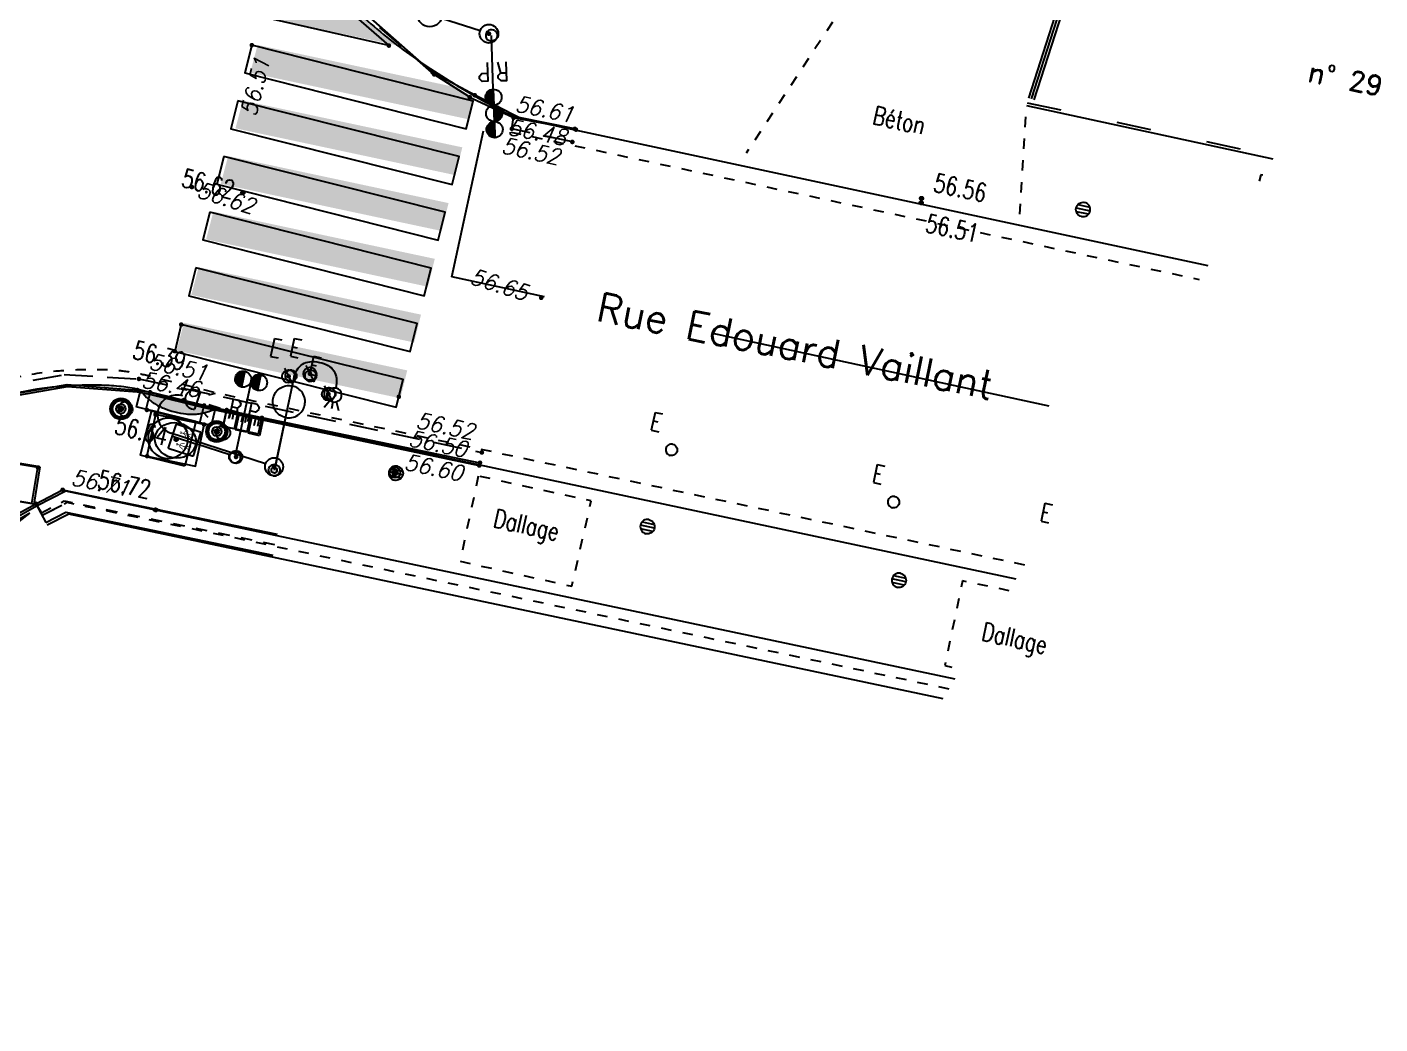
# Model space of a CAD drawing. Extents: x 661843 to 662062, y 6866352 to 6866909.
# Drawn here: x 661866.13 to 661889.7, y 6866358.99 to 6866376.35 of the extents above; entities that cross this region are included whole.
import ezdxf
from ezdxf.enums import TextEntityAlignment as Align

# ---------------------------------------------------------------- set-up
doc = ezdxf.new("R2010")
doc.units = 0
for name, pattern in [('CONTINU', [0]), ('DISCONTINU', [0.75, 0.5, -0.25]), ('GRILLE', [0.4, 0.2, -0.2]), ('JSI_007', [0.8, 0.3, -0.5]), ('JSI_MCL3', [4.5, 3, -1.5]), ('JSI_TCO', [1, 0.5, 0.5]), ('JSI_TIC', [0.2, 0.08, 0.01, -0.1, 0.01])]:
    doc.linetypes.add(name, pattern=pattern)
doc.layers.get('0').update_dxf_attribs({"linetype": 'CONTINUOUS'})
for name, color, linetype in [('ALTI', 140, 'CONTINUOUS'), ('BORDURE', 7, 'CONTINU'), ('GEO_AEP_S', 4, 'CONTINUOUS'), ('GEO_ALTI-PIC', 7, 'CONTINUOUS'), ('GEO_ALTI-PIC_REGARDS', 5, 'CONTINUOUS'), ('GEO_ALTICOT', 7, 'CONTINUOUS'), ('GEO_CHANGE_REVET', 252, 'DISCONTINU'), ('GEO_ECL_S', 30, 'CONTINUOUS'), ('GEO_ENTREE', 7, 'DISCONTINU'), ('GEO_EP_S', 5, 'CONTINUOUS'), ('GEO_FEUX', 7, 'CONTINUOUS'), ('GEO_LIGNE_CONT', 252, 'CONTINUOUS'), ('GEO_MOB_URB_S', 7, 'CONTINUOUS'), ('GEO_MUR', 1, 'CONTINUOUS'), ('GEO_MUR_S', 7, 'CONTINUOUS'), ('GEO_REGARD', 7, 'CONTINUOUS'), ('GEO_RTE_TEXTE', 7, 'CONTINUOUS'), ('GEO_TEL_S', 6, 'CONTINUOUS'), ('GEO_TROTTOIR_BAS', 7, 'CONTINUOUS'), ('GEO_TROTTOIR_BATEAU', 7, 'DISCONTINU'), ('GEO_TROTTOIR_HAUT', 252, 'CONTINUOUS'), ('LIMITE', 7, 'CONTINUOUS'), ('MARQUAGE', 7, 'CONTINUOUS'), ('MOB', 6, 'CONTINUOUS'), ('OBJASS', 22, 'CONTINUOUS'), ('OBJDIVERS', 104, 'CONTINUOUS'), ('OBJEAU', 4, 'CONTINUOUS'), ('OBJEP', 220, 'CONTINUOUS'), ('OBJSLT', 200, 'CONTINUOUS'), ('SIGNAL', 6, 'CONTINUOUS'), ('TEXTE', 7, 'CONTINUOUS'), ('VOIRIE', 7, 'CONTINUOUS')]:
    doc.layers.add(name, color=color, linetype=linetype)
doc.styles.add('5-2', font='romand.shx', dxfattribs={"height": 0.35})
doc.styles.add('ROMANS', font='romans.shx', dxfattribs={"width": 0.95, "oblique": 13.5, "height": 5})
doc.styles.get("Standard").update_dxf_attribs({"font": 'romans.shx'})
doc.linetypes.add('JSI_MUD', pattern='A,0.0001,[130,jsi_form.shx,S=0.5,R=0,X=0.875,Y=0],-0.75', length=0.7501)
doc.linetypes.add('JSI_MUR', pattern='A,1e-06,-0.5,[130,jsi_form.shx,S=0.7,R=315,X=0.05,Y=0],-0.5', length=1.000001)

# ---------------------------------------------------------------- blocks, each defined once
blk = doc.blocks.new('PTTOPO')
at = {"color": 0, "const_width": 0.04}
blk.add_lwpolyline([(0, 0.02, 1), (0, -0.02, 1)], format="xyb", close=True, dxfattribs=at)
at = {"color": 0}
blk.add_point((0, 0), dxfattribs=at)
at = {"layer": 'GEO_ALTICOT', "style": 'ROMANS', "oblique": 13.5, "width": 0.95}
blk.add_attdef('ALT', text='', height=0.28, dxfattribs=at).set_placement((0.1, -0.1), align=Align.TOP_LEFT)
blk = doc.blocks.new('P384')
for p, q in [((0, 1), (0, 0)), ((0, 1), (1, 1)), ((0.25, 0), (0.25, 1)), ((0.5, 0), (0.5, 1)), ((0.75, 0), (0.75, 1)), ((1, 1), (1, 0)), ((0, 0), (1, 0))]:
    blk.add_line(p, q)
at = {"style": 'ROMANS', "oblique": 13.5, "width": 0.95}
blk.add_text('TEL', height=0.2, dxfattribs=at).set_placement((0.254, 0.413))
blk = doc.blocks.new('P358', base_point=(55.25, 42))
for p, q in [((56.249, 42.999), (55.25, 42.999)), ((55.25, 42.999), (55.25, 42)), ((56.249, 42), (56.249, 42.999)), ((55.25, 42), (56.249, 42))]:
    blk.add_line(p, q)
blk.add_arc((55.75, 41), 1.077, 68.2, 111.81)
blk = doc.blocks.new('P349')
at = {"flags": 128}
blk.add_lwpolyline([(0.999, 0), (0.999, 0.999), (0, 0.999), (0, 0)], close=True, dxfattribs=at)
blk.add_circle((0.5, 0.5), 0.416)
blk = doc.blocks.new('P610')
blk.add_line((0, 0.149), (0, 0.956))
blk.add_lwpolyline([(0.28, 0.956), (-0.28, 0.956, -0.414214), (-0.3, 0.976), (-0.3, 1.536, -0.414214), (-0.28, 1.556), (0.28, 1.556, -0.414214), (0.3, 1.536), (0.3, 0.976, -0.414214)], format="xyb", close=True)
at = {"flags": 128}
for points, const_width in [([(-0.189, 1.292), (-0.214, 1.231)], 0.0154), ([(-0.098, 1.293), (-0.07, 1.234)], 0.0154), ([(0.194, 1.296), (0.22, 1.239)], 0.0149), ([(0.046, 1.098), (0.071, 1.083)], 0.0149), ([(0.188, 1.081), (0.212, 1.09)], 0.0149)]:
    blk.add_lwpolyline(points, dxfattribs=dict(at, const_width=const_width))
for points, const_width in [([(-0.143, 1.376), (-0.143, 1.231), (-0.19, 1.067)], 0.0154), ([(0.142, 1.33), (0.117, 1.279), (0.06, 1.246)], 0.0149), ([(0.141, 1.375), (0.15, 1.238), (0.066, 1.079)], 0.0149), ([(-0.143, 1.228), (-0.099, 1.063)], 0.0154), ([(0.15, 1.234), (0.213, 1.081)], 0.0149)]:
    blk.add_lwpolyline(points, dxfattribs=dict(const_width=const_width))
for points, const_width in [([(-0.144, 1.323, 0.434599), (-0.189, 1.292, 0.434599)], 0.0154), ([(-0.144, 1.323, -0.434599), (-0.098, 1.293, -0.434599)], 0.0154), ([(0.149, 1.324, -0.434599), (0.194, 1.296, -0.434599)], 0.0149)]:
    blk.add_lwpolyline(points, format="xyb", dxfattribs=dict(const_width=const_width))
for points, const_width in [([(-0.148, 1.414, 1), (-0.139, 1.377, 1)], 0.0154), ([(0.137, 1.411, 1), (0.145, 1.374, 1)], 0.0149)]:
    blk.add_lwpolyline(points, format="xyb", close=True, dxfattribs=dict(const_width=const_width))
blk.add_lwpolyline([(0, 1.556), (0, 0.956)])
blk.add_circle((0, 0), 0.149)
blk = doc.blocks.new('P501', base_point=(67.75, 30))
for p, q in [((67.75, 30.209), (67.75, 32.519)), ((68.869, 32.169), (68.449, 32.169)), ((68.449, 31.959), (68.365, 31.819)), ((68.659, 31.889), (68.659, 31.609)), ((68.869, 31.959), (68.953, 31.819))]:
    blk.add_line(p, q)
blk.add_circle((67.75, 30), 0.209)
for centre, radius, start, end in [((68.205, 32.52), 0.454, 0.01, 180), ((68.66, 32.24), 0.221, 341.57, 198.44)]:
    blk.add_arc(centre, radius, start, end)
blk = doc.blocks.new('P444')
for radius in [0.12, 0.06]:
    blk.add_circle((0, 0), radius)
blk = doc.blocks.new('P915', base_point=(80.25, 33))
for radius in [0.247, 0.22, 0.192, 0.11, 0.055]:
    blk.add_circle((80.25, 33), radius)
blk = doc.blocks.new('P391', base_point=(55.25, 4.5))
for p, q in [((56.249, 5.499), (55.25, 5.499)), ((55.25, 5.499), (55.25, 4.5)), ((56.249, 4.5), (56.249, 5.499)), ((55.25, 4.5), (56.249, 4.5))]:
    blk.add_line(p, q)
blk = doc.blocks.new('P091', base_point=(30.25, 66))
blk.add_line((30.326, 66.076), (30.172, 65.922))
blk.add_circle((30.25, 66), 0.076)
blk = doc.blocks.new('P600', base_point=(67.75, 12))
blk.add_line((67.75, 12.216), (67.75, 13.155))
for centre, radius in [((67.75, 14.6), 0.288), ((67.75, 14.022222), 0.288), ((67.75, 14.022222), 0.216), ((67.75, 14.022222), 0.144), ((67.75, 14.022222), 0.072), ((67.75, 13.444444), 0.288), ((67.75, 12), 0.216)]:
    blk.add_circle(centre, radius)
blk = doc.blocks.new('$B_200')
at = {"color": 0, "linetype": 'BYBLOCK', "flags": 128}
for points in [[(0, -0.5, -0.414214), (-0.5, 0, -0.414214), (0, 0.5)], [(0, -0.5, 0.414214), (0.5, 0, 0.414214), (0, 0.5)]]:
    blk.add_lwpolyline(points, format="xyb", dxfattribs=at)
blk = doc.blocks.new('$B_100')
at = {"color": 0, "linetype": 'BYBLOCK', "flags": 128}
for points in [[(0, 0.625, -0.4142136), (-0.1875, 0.8125, -0.4142136), (0, 1)], [(0, 0.625, 0.4142136), (0.1875, 0.8125, 0.4142136), (0, 1)]]:
    blk.add_lwpolyline(points, format="xyb", dxfattribs=at)
blk.add_lwpolyline([(0, 0.625), (0, 0)], dxfattribs=at)
blk = doc.blocks.new('$B_123')
at = {"linetype": 'CONTINUOUS'}
for points in [[(0, 1), (0, 1.188, -0.414214), (0.094, 1.094, -0.414214)], [(0, 0.812, -0.414214), (-0.094, 0.906, -0.414214), (0, 1)], [(0, 0.625), (0, 0.812, -0.414214), (0.094, 0.719, -0.414214)]]:
    blk.add_hatch(color=0, dxfattribs=at).paths.add_polyline_path(points)
at = {"color": 0, "linetype": 'BYBLOCK', "flags": 128}
for points in [[(0, 1, -0.414214), (-0.094, 1.094, -0.414214), (0, 1.188)], [(0, 1, -0.414214), (0.094, 0.906, -0.414214), (0, 0.812)], [(0, 0.625, -0.414214), (-0.094, 0.719, -0.414214), (0, 0.812)]]:
    blk.add_lwpolyline(points, format="xyb", dxfattribs=at)
for points in [[(0, 1), (0, 1.188, -0.414214), (0.094, 1.094, -0.414214)], [(0, 0.812, -0.414214), (-0.094, 0.906, -0.414214), (0, 1)], [(0, 0.625), (0, 0.812, -0.414214), (0.094, 0.719, -0.414214)]]:
    blk.add_lwpolyline(points, format="xyb", close=True, dxfattribs=at)
for points in [[(-0.156, 0.312), (-0.156, 0.531), (-0.094, 0.531), (-0.062, 0.5), (-0.062, 0.469), (-0.094, 0.438), (-0.156, 0.438)], [(0, 0.625), (0, 0)], [(0.062, 0.312), (0.062, 0.531), (0.125, 0.531), (0.156, 0.5), (0.156, 0.469), (0.125, 0.438), (0.062, 0.438)], [(-0.094, 0.438), (-0.062, 0.312)]]:
    blk.add_lwpolyline(points, dxfattribs=at)
blk = doc.blocks.new('$B_124')
at = {"linetype": 'CONTINUOUS'}
for points in [[(-0.094, 0.812, -0.414214), (-0.187, 0.906, -0.414214), (-0.094, 1)], [(0.094, 0.812, -0.414214), (0, 0.906, -0.414214), (0.094, 1)]]:
    blk.add_hatch(color=0, dxfattribs=at).paths.add_polyline_path(points)
at = {"color": 0, "linetype": 'BYBLOCK', "flags": 128}
for points in [[(-0.094, 0.812, -0.414214), (-0.187, 0.906, -0.414214), (-0.094, 1)], [(0.094, 0.812, -0.414214), (0, 0.906, -0.414214), (0.094, 1)]]:
    blk.add_lwpolyline(points, format="xyb", close=True, dxfattribs=at)
for points in [[(-0.094, 1, -0.414214), (0, 0.906, -0.414214), (-0.094, 0.812)], [(0.094, 1, -0.414214), (0.188, 0.906, -0.414214), (0.094, 0.812)]]:
    blk.add_lwpolyline(points, format="xyb", dxfattribs=at)
for points in [[(0, 0.938), (0, 0)], [(-0.156, 0.438), (-0.156, 0.656), (-0.094, 0.656), (-0.062, 0.625), (-0.062, 0.594), (-0.094, 0.562), (-0.156, 0.562)], [(0.062, 0.438), (0.062, 0.656), (0.125, 0.656), (0.156, 0.625), (0.156, 0.594), (0.125, 0.562), (0.062, 0.562)], [(-0.094, 0.562), (-0.062, 0.438)]]:
    blk.add_lwpolyline(points, dxfattribs=at)
blk = doc.blocks.new('$B_130')
at = {"color": 0, "linetype": 'BYBLOCK', "flags": 128}
for points in [[(0, 0), (0, 0.812, -0.08), (0.012, 0.895, -0.117647), (0.047, 0.953, -0.117647), (0.105, 0.988, -0.08), (0.188, 1, -0.08), (0.27, 0.988, -0.117647), (0.328, 0.953, -0.117647), (0.363, 0.895, -0.08), (0.375, 0.812)], [(0.375, 0.688, -0.414214), (0.312, 0.75, -0.414214), (0.375, 0.812)], [(0.375, 0.688, 0.414214), (0.438, 0.75, 0.414214), (0.375, 0.812)]]:
    blk.add_lwpolyline(points, format="xyb", dxfattribs=at)
for points in [[(0.344, 0.688), (0.312, 0.625)], [(0.375, 0.688), (0.375, 0.625)], [(0.406, 0.688), (0.438, 0.625)]]:
    blk.add_lwpolyline(points, dxfattribs=at)
blk = doc.blocks.new('$B_021')
at = {"color": 0, "linetype": 'BYBLOCK', "flags": 128}
for points in [[(0, 0), (0, 1)], [(0, 1), (1, 1)], [(1, 0), (1, 1)], [(0, 0), (1, 0)], [(0.344, 0), (0.344, 0.5)], [(0.656, 0), (0.656, 0.5)]]:
    blk.add_lwpolyline(points, dxfattribs=at)
blk = doc.blocks.new('$B_001')
at = {"color": 0, "linetype": 'BYBLOCK', "flags": 128}
for points in [[(0, 0), (0, 1)], [(0, 1), (1, 1)], [(1, 0), (1, 1)], [(0, 0), (1, 0)]]:
    blk.add_lwpolyline(points, dxfattribs=at)
blk = doc.blocks.new('$B_022')
at = {"linetype": 'CONTINUOUS'}
blk.add_hatch(color=0, dxfattribs=at).paths.add_polyline_path([(0, 0, -0.003152), (0.012, 0.046, -0.003339), (0.024, 0.091, -0.003542), (0.036, 0.134, -0.003763), (0.049, 0.176, -0.004003), (0.062, 0.216, -0.004264), (0.075, 0.255, -0.004549), (0.088, 0.292, -0.00486), (0.102, 0.328, -0.005201), (0.115, 0.363, -0.005573), (0.129, 0.396, -0.005981), (0.144, 0.427, -0.006428), (0.158, 0.457, -0.006917), (0.173, 0.486, -0.007452), (0.188, 0.513, -0.008037), (0.203, 0.538, -0.008675), (0.219, 0.562, -0.009368), (0.234, 0.585, -0.010119), (0.25, 0.606, -0.010926), (0.267, 0.626, -0.011786), (0.283, 0.645, -0.012694), (0.3, 0.661, -0.013638), (0.317, 0.677, -0.0146), (0.334, 0.691, -0.015558), (0.352, 0.703, -0.016481), (0.369, 0.714, -0.017333), (0.387, 0.724, -0.018074), (0.405, 0.732, -0.018665), (0.424, 0.738, -0.038382), (0.461, 0.747, -0.038235), (0.5, 0.75, -0.038235), (0.539, 0.747, -0.038382), (0.576, 0.738, -0.018665), (0.595, 0.732, -0.018074), (0.613, 0.724, -0.017333), (0.631, 0.714, -0.016481), (0.648, 0.703, -0.015558), (0.666, 0.691, -0.0146), (0.683, 0.677, -0.013638), (0.7, 0.661, -0.012694), (0.717, 0.645, -0.011786), (0.733, 0.626, -0.010926), (0.75, 0.606, -0.010119), (0.766, 0.585, -0.009368), (0.781, 0.562, -0.008675), (0.797, 0.538, -0.008037), (0.812, 0.513, -0.007452), (0.827, 0.486, -0.006917), (0.842, 0.457, -0.006428), (0.856, 0.427, -0.005981), (0.871, 0.396, -0.005573), (0.885, 0.363, -0.005201), (0.898, 0.328, -0.00486), (0.912, 0.292, -0.004549), (0.925, 0.255, -0.004264), (0.938, 0.216, -0.004003), (0.951, 0.176, -0.003763), (0.964, 0.134, -0.003542), (0.976, 0.091, -0.003339), (0.988, 0.046, -0.003152), (1, 0)])
at = {"color": 0, "linetype": 'BYBLOCK', "flags": 128}
for points in [[(0, 0), (0, 1)], [(0, 1), (1, 1)], [(1, 0), (1, 1)]]:
    blk.add_lwpolyline(points, dxfattribs=at)
blk.add_lwpolyline([(0, 0, -0.03104), (0.102, 0.328, -0.02309), (0.158, 0.457, -0.030952), (0.219, 0.562, -0.042061), (0.283, 0.645, -0.056471), (0.352, 0.703, -0.151134), (0.5, 0.75, -0.151134), (0.648, 0.703, -0.056471), (0.717, 0.645, -0.042061), (0.781, 0.562, -0.030952), (0.842, 0.457, -0.02309), (0.898, 0.328, -0.03104), (1, 0)], format="xyb", close=True, dxfattribs=at)
blk = doc.blocks.new('$B_020')
at = {"color": 0, "linetype": 'BYBLOCK', "flags": 128}
for points in [[(0, 0), (0, 1)], [(0, 1), (1, 1)], [(1, 0), (1, 1)], [(0, 0), (1, 0)]]:
    blk.add_lwpolyline(points, dxfattribs=at)
for points in [[(0.5, 0.0625, -0.4142136), (0.0625, 0.5, -0.4142136), (0.5, 0.9375)], [(0.5, 0.0625, 0.4142136), (0.9375, 0.5, 0.4142136), (0.5, 0.9375)]]:
    blk.add_lwpolyline(points, format="xyb", dxfattribs=at)
blk = doc.blocks.new('$B_202')
at = {"color": 0, "linetype": 'BYBLOCK', "flags": 128}
for points in [[(0, -0.5, -0.4142136), (-0.5, 0, -0.4142136), (0, 0.5)], [(0, -0.5, 0.4142136), (0.5, 0, 0.4142136), (0, 0.5)]]:
    blk.add_lwpolyline(points, format="xyb", dxfattribs=at)
for points in [[(-0.5, 0), (0.5, 0)], [(-0.4297, 0.25), (0.4297, 0.25)], [(0.4297, -0.25), (-0.4297, -0.25)]]:
    blk.add_lwpolyline(points, dxfattribs=at)
blk = doc.blocks.new('$B_027')
at = {"color": 0, "linetype": 'BYBLOCK', "flags": 128}
for points in [[(-0.5, -0.5), (0.5, -0.5), (0.5, -0.188)], [(-0.5, -0.5), (-0.5, -0.188)]]:
    blk.add_lwpolyline(points, dxfattribs=at)
blk.add_lwpolyline([(-0.406, -0.406), (0.406, -0.406), (0, -0.188)], close=True, dxfattribs=at)
blk = doc.blocks.new('$B_210')
at = {"linetype": 'CONTINUOUS'}
blk.add_hatch(color=0, dxfattribs=at).paths.add_polyline_path([(0, -0.5, -1), (0, 0.5, -1)])
at = {"color": 0, "linetype": 'BYBLOCK', "flags": 128}
blk.add_lwpolyline([(0, -0.5, -1), (0, 0.5, -1)], format="xyb", close=True, dxfattribs=at)

msp = doc.modelspace()

# ---------------------------------------------------------------- hatches: boundary and pattern name
at = {"layer": 'MARQUAGE', "linetype": 'CONTINUOUS', "ltscale": 2}
for points in [[(661870.273, 6866376.526), (661870.401, 6866377.01), (661871.818, 6866376.708, 0.021041), (661872.588, 6866376.032)], [(661870.017, 6866375.558), (661870.145, 6866376.042), (661873.588, 6866375.308, 0.007821), (661873.918, 6866375.101), (661873.831, 6866374.745)], [(661869.76, 6866374.59), (661869.888, 6866375.074), (661873.711, 6866374.259), (661873.591, 6866373.774)], [(661869.503, 6866373.622), (661869.632, 6866374.106), (661873.471, 6866373.288), (661873.351, 6866372.802)], [(661869.247, 6866372.655), (661869.375, 6866373.139), (661873.232, 6866372.317), (661873.112, 6866371.831)], [(661868.99, 6866371.687), (661869.118, 6866372.171), (661872.992, 6866371.345), (661872.872, 6866370.86)], [(661868.733, 6866370.719), (661868.862, 6866371.203), (661872.752, 6866370.374), (661872.632, 6866369.888)]]:
    msp.add_hatch(color=256, dxfattribs=at).paths.add_polyline_path(points)

# ---------------------------------------------------------------- linework, layer by layer
at = {"layer": 'BORDURE', "linetype": 'JSI_TCO', "ltscale": 2, "elevation": 57.333, "flags": 128}
for points in [[(661868.472, 6866385.866), (661868.174, 6866384.894, 0.030893), (661868.142, 6866384.758, 0.021984), (661868.121, 6866384.594, 0.016216), (661868.111, 6866384.401, 0.012359), (661868.113, 6866384.18, 0.023477), (661868.136, 6866383.892, 0.020487), (661868.211, 6866383.451, 0.014248), (661868.337, 6866382.929, 0.002264), (661868.531, 6866382.221, 0.002175), (661868.873, 6866381.017, 0.043976), (661869.296, 6866379.918, 0.042341), (661869.902, 6866378.907, 0.019807), (661870.658, 6866377.944, 0.017105), (661871.673, 6866376.83, 0.018444), (661872.066, 6866376.455, 0.016567), (661872.508, 6866376.089, 0.01405), (661872.97, 6866375.751, 0.01265), (661873.474, 6866375.422, 0.021635), (661874.612, 6866374.789)], [(661883.36, 6866366.738), (661869.408, 6866369.706), (661868.103, 6866370.032, 0.029097), (661867.812, 6866370.086, 0.02209), (661867.474, 6866370.113, 0.017099), (661867.089, 6866370.114, 0.013511), (661866.656, 6866370.089, 0.039117), (661865.944, 6866369.972, 0.028337), (661865.372, 6866369.797, 0.025599), (661864.795, 6866369.548, 0.050916), (661863.886, 6866368.984, 0.048198), (661863.16, 6866368.301, 0.020647), (661862.79, 6866367.842, 0.022745), (661862.476, 6866367.375, 0.036193), (661862.123, 6866366.69)]]:
    msp.add_lwpolyline(points, format="xyb", dxfattribs=at)
msp.add_lwpolyline([(661874.612, 6866374.789), (661886.698, 6866372.202)], dxfattribs=at)
at = {"layer": 'GEO_CHANGE_REVET'}
for points in [[(661875.628, 6866374.353, 56.518), (661874.574, 6866374.583, 56.493), (661874.605, 6866374.773, 56.469)], [(661858.911, 6866359.134, 56.528), (661861.933, 6866366.843, 56.516), (661862.537, 6866367.899, 56.521), (661863.337, 6866368.815, 56.526), (661864.301, 6866369.555, 56.531), (661865.496, 6866370.074, 56.524), (661866.778, 6866370.301, 56.517), (661868.077, 6866370.225, 56.51), (661874.052, 6866368.944, 56.519)]]:
    msp.add_polyline3d(points, dxfattribs=at)
at = {"layer": 'GEO_ENTREE'}
msp.add_polyline3d([(661864.616, 6866367.117, 56.754), (661866.283, 6866368.051, 56.703)], dxfattribs=at)
at = {"layer": 'GEO_LIGNE_CONT'}
for points in [[(661869.801, 6866375.069), (661869.679, 6866374.584), (661873.536, 6866373.612), (661873.658, 6866374.097)], [(661869.556, 6866374.099), (661869.434, 6866373.615), (661873.292, 6866372.642), (661873.414, 6866373.127)], [(661869.312, 6866373.13), (661869.19, 6866372.645), (661873.047, 6866371.673), (661873.17, 6866372.157)], [(661869.068, 6866372.16), (661868.945, 6866371.675), (661872.803, 6866370.703), (661872.925, 6866371.188)]]:
    msp.add_lwpolyline(points, close=True, dxfattribs=at)
msp.add_polyline3d([(661872.432, 6866376.031, 56.46), (661870.192, 6866376.54, 56.486), (661870.301, 6866377.003, 56.467), (661871.687, 6866376.679, 56.464), (661872.432, 6866376.031, 56.46)], dxfattribs=at)
for points in [[(661870.045, 6866376.039, 56.514), (661869.923, 6866375.554, 56.514), (661873.781, 6866374.582, 56.514), (661873.903, 6866375.066, 56.514)], [(661868.816, 6866371.172, 56.583), (661868.701, 6866370.705, 56.583), (661872.559, 6866369.733, 56.583), (661872.681, 6866370.218, 56.583)]]:
    msp.add_polyline3d(points, close=True, dxfattribs=at)
at = {"layer": 'GEO_MUR'}
msp.add_line((661866.283, 6866368.051, 56.703), (661866.454, 6866367.723, 56.703), dxfattribs=at)
at = {"layer": 'GEO_MUR', "elevation": 56.703, "flags": 128}
for points in [[(661866.283, 6866368.051), (661866.749, 6866368.294), (661870.485, 6866367.519)], [(661866.454, 6866367.723), (661866.803, 6866367.905), (661870.41, 6866367.157)]]:
    msp.add_lwpolyline(points, dxfattribs=at)
at = {"layer": 'GEO_MUR_S', "linetype": 'GRILLE', "elevation": 56.703, "flags": 128}
msp.add_lwpolyline([(661866.368, 6866367.887), (661866.776, 6866368.1), (661870.447, 6866367.338)], dxfattribs=at)
at = {"layer": 'GEO_TROTTOIR_BAS'}
for points in [[(661875.69, 6866374.567, 56.482), (661874.605, 6866374.773, 56.469), (661873.888, 6866375.105, 56.468), (661873.221, 6866375.53, 56.468)], [(661859.13, 6866359.005, 56.509), (661861.75, 6866365.813, 56.468), (661862.015, 6866366.502, 56.464), (661862.13, 6866366.759, 56.492), (661862.733, 6866367.802, 56.499), (661863.533, 6866368.702, 56.507), (661864.499, 6866369.423, 56.514), (661865.621, 6866369.919, 56.495), (661866.829, 6866370.126, 56.477), (661868.052, 6866370.032, 56.459), (661868.271, 6866369.993, 56.459), (661869.213, 6866369.762, 56.446), (661874.019, 6866368.765, 56.499)]]:
    msp.add_polyline3d(points, dxfattribs=at)
at = {"layer": 'GEO_TROTTOIR_BATEAU'}
msp.add_polyline3d([(661873.221, 6866375.53, 56.468), (661871.325, 6866377.164, 56.444)], dxfattribs=at)
at = {"layer": 'GEO_TROTTOIR_HAUT'}
for points in [[(661873.928, 6866375.166, 56.495), (661873.194, 6866375.565, 56.495), (661871.345, 6866377.192, 56.471), (661870.848, 6866377.77, 56.559), (661869.86, 6866379.21, 56.531), (661869.002, 6866380.731, 56.502), (661868.8, 6866381.26, 56.373), (661868.169, 6866383.85, 56.394), (661868.143, 6866384.437, 56.493), (661868.759, 6866386.662, 56.494)], [(661875.67, 6866374.581, 56.606), (661874.694, 6866374.779, 56.546), (661873.928, 6866375.166, 56.495)], [(661859.159, 6866358.991, 56.644), (661861.78, 6866365.801, 56.631), (661862.045, 6866366.49, 56.629), (661862.16, 6866366.745, 56.629), (661862.759, 6866367.783, 56.626), (661863.555, 6866368.678, 56.624), (661864.516, 6866369.395, 56.622), (661865.63, 6866369.887, 56.62), (661866.831, 6866370.093, 56.618), (661868.046, 6866370, 56.615), (661868.264, 6866369.961, 56.615), (661869.206, 6866369.73, 56.613), (661874.006, 6866368.717, 56.604)]]:
    msp.add_polyline3d(points, dxfattribs=at)
at = {"layer": 'LIMITE', "linetype": 'JSI_MUD', "ltscale": 0.38}
msp.add_line((661866.732, 6866368.021, 114.022), (661866.394, 6866367.846, 114.017), dxfattribs=at)
at = {"layer": 'LIMITE', "linetype": 'JSI_TCO', "ltscale": 2, "elevation": 57.333, "flags": 128}
for points in [[(661884.335, 6866377.491), (661883.574, 6866375.116)], [(661884.461, 6866377.556), (661883.67, 6866375.086)], [(661882.296, 6866364.996), (661866.803, 6866368.271), (661866.307, 6866368.015)], [(661882.086, 6866364.652), (661866.857, 6866367.872), (661866.481, 6866367.677)]]:
    msp.add_lwpolyline(points, dxfattribs=at)
at = {"layer": 'LIMITE', "linetype": 'JSI_MUR', "ltscale": 0.1, "elevation": 57.333, "flags": 128}
msp.add_lwpolyline([(661884.398, 6866377.524), (661883.622, 6866375.101)], dxfattribs=at)
at = {"layer": 'LIMITE', "linetype": 'JSI_MUD', "ltscale": 0.1, "elevation": 57.333, "flags": 128}
msp.add_lwpolyline([(661883.653, 6866375.196), (661883.622, 6866375.101)], dxfattribs=at)
at = {"layer": 'LIMITE', "linetype": 'CONTINUOUS', "ltscale": 2, "elevation": 57.333, "flags": 128}
msp.add_lwpolyline([(661883.539, 6866374.988), (661887.83, 6866374.056)], dxfattribs=at)
at = {"layer": 'LIMITE', "linetype": 'JSI_007', "ltscale": 2, "elevation": 57.333, "flags": 128}
msp.add_lwpolyline([(661883.549, 6866375.037), (661887.858, 6866374.101)], dxfattribs=at)
at = {"layer": 'LIMITE', "linetype": 'JSI_TIC', "ltscale": 2, "elevation": 57.333, "flags": 128}
msp.add_lwpolyline([(661882.191, 6866364.824), (661866.83, 6866368.071), (661866.394, 6866367.846)], dxfattribs=at)
at = {"layer": 'MARQUAGE', "linetype": 'JSI_MCL3', "ltscale": 2, "elevation": 57.333, "flags": 128}
msp.add_lwpolyline([(661883.937, 6866369.749), (661873.527, 6866372.003), (661874.078, 6866374.549)], dxfattribs=at)
at = {"layer": 'VOIRIE', "linetype": 'JSI_TIC', "ltscale": 2, "elevation": 57.333, "flags": 128}
for points in [[(661880.997, 6866377.709), (661878.657, 6866374.158)], [(661883.424, 6866373.095), (661883.539, 6866374.988)], [(661874.556, 6866374.525), (661886.549, 6866371.958)], [(661887.657, 6866373.772), (661887.62, 6866373.78), (661887.595, 6866373.672)], [(661883.237, 6866366.537), (661882.426, 6866366.706), (661882.115, 6866365.231), (661882.403, 6866365.17)]]:
    msp.add_lwpolyline(points, dxfattribs=at)
msp.add_lwpolyline([(661883.509, 6866366.982), (661869.469, 6866369.969), (661868.168, 6866370.294, 0.028893), (661867.851, 6866370.353, 0.022416), (661867.485, 6866370.383, 0.017002), (661867.083, 6866370.384, 0.013566), (661866.633, 6866370.358, 0.039091), (661865.88, 6866370.234, 0.028298), (661865.28, 6866370.051, 0.02568), (661864.676, 6866369.791, 0.05095), (661863.72, 6866369.197, 0.048242), (661862.957, 6866368.478, 0.020707), (661862.572, 6866368.001, 0.022726), (661862.245, 6866367.515, 0.03622), (661861.874, 6866366.795)], format="xyb", dxfattribs=at)
msp.add_lwpolyline([(661873.989, 6866368.534), (661873.67, 6866367.049), (661875.619, 6866366.614), (661875.955, 6866368.099)], close=True, dxfattribs=at)

# ---------------------------------------------------------------- block references
at = {"layer": 'ALTI', "linetype": 'CONTINUOUS'}
for p, xscale, yscale, rotation in [((661869.89, 6866373.471, 57.333), 0.0600000000176538, 0.0600000000176538, 165.9439460028924), ((661881.705, 6866373.291, 57.333), 0.060000000120594, 0.060000000120594, 347.9172055983452), ((661881.711, 6866373.37, 57.333), 0.060000000120594, 0.060000000120594, 347.9172055983452), ((661868.862, 6866369.855, 57.333), 0.0600000000843372, 0.0600000000843372, 165.9443906653223), ((661868.726, 6866369.17, 57.333), 0.0600000000843372, 0.0600000000843372, 165.9443906653223), ((661868.369, 6866367.944, 57.333), 0.0599999999914474, 0.0599999999914474, 168.0635718945891)]:
    msp.add_blockref('$B_210', p, dxfattribs=dict(at, xscale=xscale, yscale=yscale, rotation=rotation))
at = {"layer": 'GEO_AEP_S', "xscale": 1.500000000167626, "yscale": 1.500000000167626, "zscale": 1.500000000167626, "rotation": 72.00000000322989}
for p in [(661870.686, 6866370.269, 56.537), (661871.056, 6866370.316, 56.531), (661871.38, 6866369.962, 56.508)]:
    msp.add_blockref('P091', p, dxfattribs=at)
at = {"layer": 'GEO_AEP_S', "xscale": 0.6298810047141858, "yscale": 0.2859543282538652, "rotation": 167.6053741662686}
msp.add_blockref('P391', (661870.22, 6866369.548, 56.442), dxfattribs=at)
at = {"layer": 'GEO_ALTI-PIC'}
for p in [(661874.175, 6866376.238, 56.648), (661872.432, 6866376.031, 56.46), (661873.194, 6866375.565, 56.495), (661873.221, 6866375.53, 56.468), (661873.841, 6866375.131, 56.573), (661873.928, 6866375.166, 56.495), (661874.605, 6866374.773, 56.469), (661874.574, 6866374.583, 56.493), (661868.816, 6866371.172, 56.583), (661868.702, 6866370.708, 56.563), (661870.686, 6866370.269, 56.537), (661871.056, 6866370.316, 56.531), (661868.271, 6866369.993, 56.459), (661871.38, 6866369.962, 56.508), (661872.605, 6866369.915, 56.561), (661867.763, 6866369.704, 56.659), (661868.216, 6866369.685, 56.63), (661869.213, 6866369.762, 56.446), (661869.605, 6866369.683, 56.437), (661869.546, 6866369.404, 56.578), (661870.22, 6866369.548, 56.442), (661869.434, 6866369.309, 56.624), (661869.77, 6866368.866, 56.675), (661870.432, 6866368.696, 56.669), (661866.319, 6866368.682, 56.674), (661872.54, 6866368.592, 56.65), (661866.283, 6866368.051, 56.703)]:
    msp.add_blockref('PTTOPO', p, dxfattribs=at)
ref = msp.add_blockref('PTTOPO', (661870.045, 6866376.039, 56.514), dxfattribs=at)
ref.add_attrib('ALT', '56.51', dxfattribs={"layer": 'GEO_ALTICOT', "height": 0.28, "rotation": 75.8538, "style": 'ROMANS', "oblique": 13.5, "width": 0.95}).set_placement((661869.842, 6866374.851, 56.514), align=Align.TOP_LEFT)
ref = msp.add_blockref('PTTOPO', (661875.67, 6866374.581, 56.606), dxfattribs=at)
ref.add_attrib('ALT', '56.61', dxfattribs={"layer": 'GEO_ALTICOT', "height": 0.28, "rotation": 348.5176, "style": 'ROMANS', "oblique": 13.5, "width": 0.95}).set_placement((661874.67, 6866375.163, 56.606), align=Align.TOP_LEFT)
ref = msp.add_blockref('PTTOPO', (661875.69, 6866374.567, 56.482), dxfattribs=at)
ref.add_attrib('ALT', '56.48', dxfattribs={"layer": 'GEO_ALTICOT', "height": 0.28, "rotation": 349.2273, "style": 'ROMANS', "oblique": 13.5, "width": 0.95}).set_placement((661874.542, 6866374.755, 56.482), align=Align.TOP_LEFT)
ref = msp.add_blockref('PTTOPO', (661875.628, 6866374.353, 56.518), dxfattribs=at)
ref.add_attrib('ALT', '56.52', dxfattribs={"layer": 'GEO_ALTICOT', "height": 0.28, "rotation": 347.7115, "style": 'ROMANS', "oblique": 13.5, "width": 0.95}).set_placement((661874.435, 6866374.439, 56.518), align=Align.TOP_LEFT)
ref = msp.add_blockref('PTTOPO', (661869, 6866373.567, 56.622), dxfattribs=at)
ref.add_attrib('ALT', '56.62', dxfattribs={"layer": 'GEO_ALTICOT', "height": 0.28, "rotation": 342.4152, "style": 'ROMANS', "oblique": 13.5, "width": 0.95}).set_placement((661869.153, 6866373.665, 56.622), align=Align.TOP_LEFT)
ref = msp.add_blockref('PTTOPO', (661875.086, 6866371.638, 56.65), dxfattribs=at)
ref.add_attrib('ALT', '56.65', dxfattribs={"layer": 'GEO_ALTICOT', "height": 0.28, "rotation": 342.4152, "style": 'ROMANS', "oblique": 13.5, "width": 0.95}).set_placement((661873.907, 6866372.159, 56.65), align=Align.TOP_LEFT)
ref = msp.add_blockref('PTTOPO', (661868.077, 6866370.225, 56.51), dxfattribs=at)
ref.add_attrib('ALT', '56.51', dxfattribs={"layer": 'GEO_ALTICOT', "height": 0.28, "rotation": 347.8995, "style": 'ROMANS', "oblique": 13.5, "width": 0.95}).set_placement((661868.293, 6866370.674, 56.51), align=Align.TOP_LEFT)
ref = msp.add_blockref('PTTOPO', (661868.052, 6866370.032, 56.459), dxfattribs=at)
ref.add_attrib('ALT', '56.46', dxfattribs={"layer": 'GEO_ALTICOT', "height": 0.28, "rotation": 349.9487, "style": 'ROMANS', "oblique": 13.5, "width": 0.95}).set_placement((661868.157, 6866370.354, 56.459), align=Align.TOP_LEFT)
ref = msp.add_blockref('PTTOPO', (661874.052, 6866368.944, 56.519), dxfattribs=at)
ref.add_attrib('ALT', '56.52', dxfattribs={"layer": 'GEO_ALTICOT', "height": 0.28, "rotation": 347.8995, "style": 'ROMANS', "oblique": 13.5, "width": 0.95}).set_placement((661872.946, 6866369.65, 56.519), align=Align.TOP_LEFT)
ref = msp.add_blockref('PTTOPO', (661874.019, 6866368.765, 56.499), dxfattribs=at)
ref.add_attrib('ALT', '56.50', dxfattribs={"layer": 'GEO_ALTICOT', "height": 0.28, "rotation": 348.2828, "style": 'ROMANS', "oblique": 13.5, "width": 0.95}).set_placement((661872.813, 6866369.337, 56.499), align=Align.TOP_LEFT)
ref = msp.add_blockref('PTTOPO', (661874.006, 6866368.717, 56.604), dxfattribs=at)
ref.add_attrib('ALT', '56.60', dxfattribs={"layer": 'GEO_ALTICOT', "height": 0.28, "rotation": 348.086, "style": 'ROMANS', "oblique": 13.5, "width": 0.95}).set_placement((661872.742, 6866368.924, 56.604), align=Align.TOP_LEFT)
ref = msp.add_blockref('PTTOPO', (661866.749, 6866368.294, 56.715), dxfattribs=at)
ref.add_attrib('ALT', '56.71', dxfattribs={"layer": 'GEO_ALTICOT', "height": 0.28, "rotation": 348.2828, "style": 'ROMANS', "oblique": 13.5, "width": 0.95}).set_placement((661866.936, 6866368.656, 56.715), align=Align.TOP_LEFT)
at = {"layer": 'GEO_ALTI-PIC_REGARDS'}
for p in [(661868.366, 6866369.604, 56.632), (661869.213, 6866369.429, 56.622), (661868.221, 6866368.88, 56.675)]:
    msp.add_blockref('PTTOPO', p, dxfattribs=at)
at = {"layer": 'GEO_ECL_S', "xscale": 0.7500000000838128, "yscale": 0.7500000000838128, "zscale": 0.7500000000838128, "rotation": 72.00000000322989}
msp.add_blockref('P501', (661870.432, 6866368.696, 56.669), dxfattribs=at)
at = {"layer": 'GEO_EP_S', "xscale": 0.9698603251498605, "yscale": 0.3121805619448423, "rotation": 166.2087679856565}
msp.add_blockref('P358', (661869.213, 6866369.762, 56.446), dxfattribs=at)
at = {"layer": 'GEO_FEUX', "xscale": 0.7500000000838128, "yscale": 0.7500000000838128, "zscale": 0.7500000000838128, "rotation": 72.00000000322989}
for name, p in [('P600', (661874.175, 6866376.238, 56.648)), ('P610', (661869.77, 6866368.866, 56.675))]:
    msp.add_blockref(name, p, dxfattribs=at)
at = {"layer": 'GEO_MOB_URB_S', "xscale": 0.7500000000838128, "yscale": 0.7500000000838128, "zscale": 0.7500000000838128, "rotation": 72.00000000322989}
for name, p in [('P915', (661867.763, 6866369.704, 56.659)), ('P915', (661869.434, 6866369.309, 56.624)), ('P444', (661872.54, 6866368.592, 56.65))]:
    msp.add_blockref(name, p, dxfattribs=at)
at = {"layer": 'GEO_REGARD', "xscale": 0.8648524150930617, "yscale": 0.7381289675831795, "rotation": 168.3054855318513}
msp.add_blockref('P349', (661869.213, 6866369.429, 56.622), dxfattribs=at)
at = {"layer": 'GEO_TEL_S', "xscale": 1.981172947872513, "yscale": 0.6374653205275536, "rotation": 170.5875994453435}
msp.add_blockref('P384', (661866.319, 6866368.682, 56.674), dxfattribs=at)
at = {"layer": 'LIMITE', "linetype": 'CONTINUOUS', "xscale": 1.889626428926922, "yscale": 0.5000000000742785, "rotation": 209.5955578980407}
msp.add_blockref('$B_027', (661865.609, 6866367.331, 57.333), dxfattribs=at)
at = {"layer": 'MOB', "linetype": 'CONTINUOUS'}
for name, p, xscale, yscale, rotation in [('$B_202', (661884.526, 6866373.177, 57.333), 0.2499999999337577, 0.2499999999337577, 347.9172060797616), ('$B_200', (661867.841, 6866369.701, 57.333), 0.2499999999739005, 0.2499999999739005, 170.9382252617822), ('$B_200', (661869.542, 6866369.289, 57.333), 0.2499999999458948, 0.2499999999458948, 167.9916882954504), ('$B_202', (661872.554, 6866368.582, 57.333), 0.2499999999458948, 0.2499999999458948, 167.9916882954504), ('$B_202', (661876.936, 6866367.652, 57.333), 0.2499999999458948, 0.2499999999458948, 167.9916882954504), ('$B_202', (661881.317, 6866366.717, 57.333), 0.2499999999458948, 0.2499999999458948, 167.9916882954504)]:
    msp.add_blockref(name, p, dxfattribs=dict(at, xscale=xscale, yscale=yscale, rotation=rotation))
at = {"layer": 'OBJASS', "linetype": 'CONTINUOUS'}
for name, p, xscale, yscale, rotation in [('$B_022', (661869.408, 6866369.706, 57.333), 1.345485804369235, 0.3000000004174739, 165.9443908676375), ('$B_020', (661869.071, 6866369.481, 57.333), 0.7999566238756873, 0.7999999995604627, 165.9413278344498)]:
    msp.add_blockref(name, p, dxfattribs=dict(at, xscale=xscale, yscale=yscale, rotation=rotation))
at = {"layer": 'OBJDIVERS', "linetype": 'CONTINUOUS', "xscale": 0.496565907072869, "yscale": 0.6569999999351431, "rotation": 170.7034997768646}
msp.add_blockref('$B_001', (661866.354, 6866368.693, 57.333), dxfattribs=at)
at = {"layer": 'OBJEAU', "linetype": 'CONTINUOUS'}
for name, p, xscale, yscale, rotation in [('$B_200', (661870.723, 6866370.278, 57.333), 0.2000000000317967, 0.2000000000317967, 167.9917870984765), ('$B_200', (661871.067, 6866370.278, 57.333), 0.2000000000317967, 0.2000000000317967, 167.9917870984765), ('$B_200', (661871.403, 6866369.968, 57.333), 0.2000000000317967, 0.2000000000317967, 167.9917870984765), ('$B_021', (661869.8, 6866369.649, 57.333), 0.2000399958840791, 0.3000000004174739, 167.984344186993), ('$B_021', (661870.02, 6866369.59, 57.333), 0.1999420165894433, 0.3000000004174739, 167.9786139732125), ('$B_021', (661870.241, 6866369.53, 57.333), 0.2000399958840791, 0.3000000004174739, 167.984344186993), ('$B_200', (661877.354, 6866368.99, 57.333), 0.2000000000317967, 0.2000000000317967, 167.9917870984765), ('$B_200', (661881.224, 6866368.079, 57.333), 0.2000000000317967, 0.2000000000317967, 167.9917870984765)]:
    msp.add_blockref(name, p, dxfattribs=dict(at, xscale=xscale, yscale=yscale, rotation=rotation))
at = {"layer": 'OBJEP', "linetype": 'CONTINUOUS'}
for name, xscale, yscale, rotation in [('$B_130', 2.000000000034586, 2.000000000034586, 347.9916882164667), ('$B_200', 0.1999999999179629, 0.1999999999179629, 347.9916883476436)]:
    msp.add_blockref(name, (661870.437, 6866368.636, 57.333), dxfattribs=dict(at, xscale=xscale, yscale=yscale, rotation=rotation))
at = {"layer": 'OBJSLT', "linetype": 'CONTINUOUS'}
for name, p, xscale, yscale, rotation in [('$B_200', (661874.219, 6866376.208, 57.333), 0.1999999999406616, 0.1999999999406616, 149.344439784237), ('$B_123', (661874.219, 6866376.208, 57.333), 1.500000000010841, 1.500000000010841, 181.9361143845716), ('$B_124', (661869.749, 6866368.863, 57.333), 1.500000000062899, 1.500000000062899, 347.9916882258595), ('$B_200', (661869.749, 6866368.863, 57.333), 0.1999999999179629, 0.1999999999179629, 347.9916883476436)]:
    msp.add_blockref(name, p, dxfattribs=dict(at, xscale=xscale, yscale=yscale, rotation=rotation))
at = {"layer": 'SIGNAL', "linetype": 'CONTINUOUS'}
for name, xscale, yscale, rotation in [('$B_100', 1.500000000062899, 1.500000000062899, 347.9916882258595), ('$B_200', 0.1000000000558639, 0.1000000000558639, 347.9916880866777)]:
    msp.add_blockref(name, (661870.437, 6866368.636, 57.333), dxfattribs=dict(at, xscale=xscale, yscale=yscale, rotation=rotation))

# ---------------------------------------------------------------- texts
at = {"layer": 'ALTI', "linetype": 'CONTINUOUS', "width": 0.75}
for s, rotation, p in [('56.62', 345.9439, (661869.735, 6866373.51, 57.333)), ('56.64', 345.9444, (661868.571, 6866369.209, 57.333))]:
    msp.add_text(s, height=0.32, rotation=rotation, dxfattribs=at).set_placement(p, align=Align.MIDDLE_RIGHT)
msp.add_text('56.56', height=0.32, rotation=347.9172, dxfattribs=at).set_placement((661881.901, 6866373.493, 57.333))
msp.add_text('56.51', height=0.32, rotation=347.9172, dxfattribs=at).set_placement((661881.828, 6866373.101, 57.333), align=Align.TOP_LEFT)
for s, rotation, p in [('56.39', 345.9444, (661868.847, 6866370.362, 57.333)), ('56.72', 348.0636, (661868.245, 6866368.134, 57.333))]:
    msp.add_text(s, height=0.32, rotation=rotation, dxfattribs=at).set_placement(p, align=Align.RIGHT)
at = {"layer": 'GEO_RTE_TEXTE'}
msp.add_text('Rue Edouard Vaillant', height=0.5, rotation=348.6608, dxfattribs=at).set_placement((661876.021, 6866371.245))
at = {"layer": 'OBJEAU', "linetype": 'CONTINUOUS', "width": 0.75}
for p in [(661870.523, 6866370.586, 57.333), (661870.867, 6866370.587, 57.333), (661871.203, 6866370.277, 57.333), (661877.154, 6866369.298, 57.333), (661881.024, 6866368.388, 57.333), (661883.943, 6866367.716, 57.333)]:
    msp.add_text('E', height=0.32, rotation=347.9918, dxfattribs=at).set_placement(p, align=Align.RIGHT)
at = {"layer": 'TEXTE', "style": '5-2'}
msp.add_text('n° 29', height=0.35, rotation=347.8612, dxfattribs=at).set_placement((661888.416, 6866375.421, 57.333))
at = {"layer": 'TEXTE', "linetype": 'CONTINUOUS', "width": 0.75}
for s, rotation, p in [('Béton', 347.9172, (661881.321, 6866374.731, 57.333)), ('Dallage', 347.5109, (661874.83, 6866367.682, 57.333)), ('Dallage', 347.5109, (661883.333, 6866365.71, 57.333))]:
    msp.add_text(s, height=0.32, rotation=rotation, dxfattribs=at).set_placement(p, align=Align.MIDDLE_CENTER)

doc.saveas('drawing.dxf')
